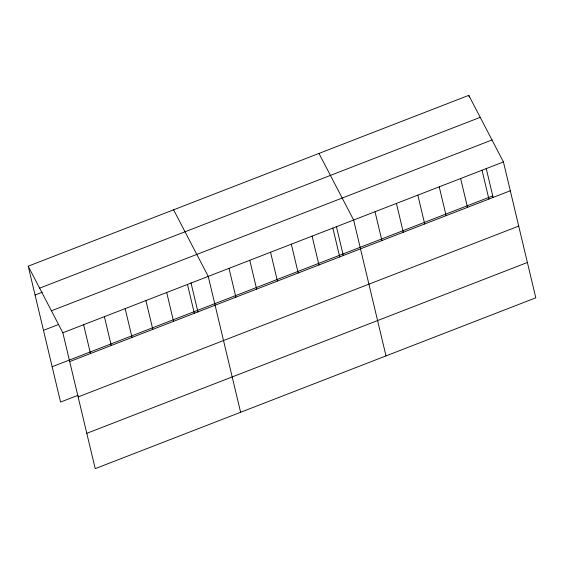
<?xml version="1.0" encoding="UTF-8"?>
<svg xmlns="http://www.w3.org/2000/svg" width="564" height="564" viewBox="0 0 564 564"><rect width="100%" height="100%" fill="white"/><g stroke="black" fill="none" stroke-linecap="round" stroke-linejoin="round"><path stroke-width="0.85" d="M28.2 266.187L468.783 95.351L503.433 161.938L535.8 297.813L95.217 468.649L62.844 332.774L28.2 266.187L60.567 402.061L78.142 395.244M39.635 288.162L480.218 117.326M35.067 295.014L42.258 292.222M51.416 310.799L491.998 139.964M43.484 330.335L58.663 324.455M62.844 332.774L503.433 161.938M52.156 366.734L492.739 195.898M69.71 361.594L510.3 190.766M78.128 396.922L518.711 226.086M86.8 433.321L527.382 262.486M318.984 153.436L353.635 220.023L386.002 355.898M173.592 209.815L208.236 276.395L240.609 412.27M468.783 95.351L469.192 97.05M486.189 168.403L493.14 197.583M482.03 170.236L488.896 199.064M460.633 178.534L467.5 207.362M439.229 186.832L446.096 215.652M417.832 195.13L424.699 223.95M396.429 203.428L403.295 232.248M375.032 211.726L381.899 240.546M336.391 226.481L343.342 255.668M332.859 228.075L339.725 256.902M312.089 236.133L318.956 264.953M291.32 244.184L298.187 273.004M270.551 252.235L277.417 281.062M249.781 260.293L256.648 289.113M229.012 268.344L235.879 297.165M190.999 282.86L197.95 312.04M187.467 284.453L194.333 313.274M166.697 292.504L173.564 321.325M145.928 300.556L152.795 329.383M125.159 308.614L132.025 337.434M104.389 316.665L111.256 345.485M83.613 324.716L90.48 353.543"/></g></svg>
